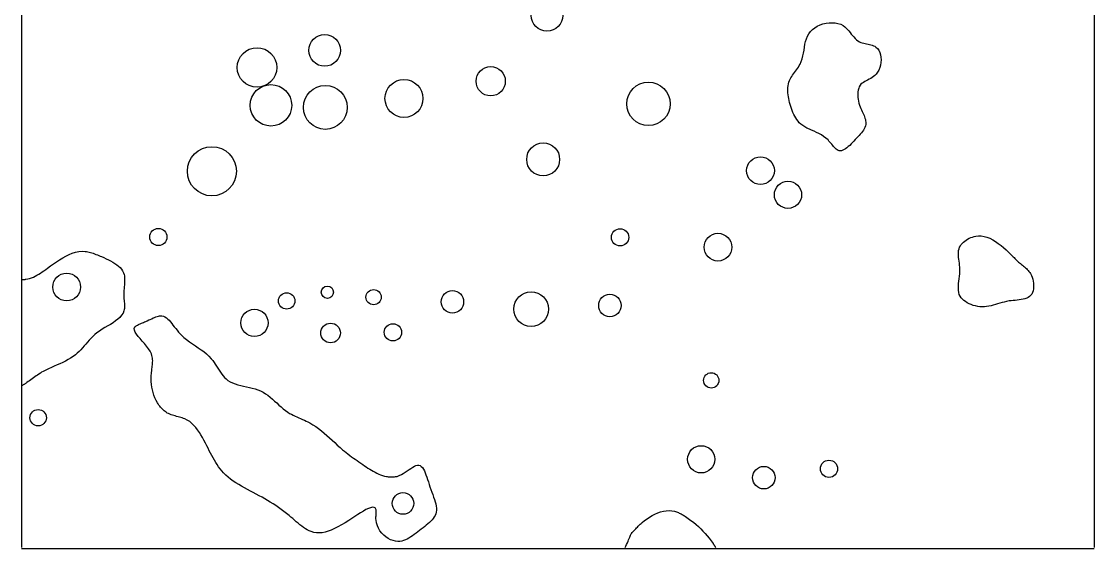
# Model space of a CAD drawing. Extents: x 6.066 to 7.049, y 8.53 to 9.514.
# Drawn here: x 6.066 to 7.049, y 8.53 to 9.013 of the extents above; entities that cross this region are included whole.
import ezdxf

# ---------------------------------------------------------------- set-up
doc = ezdxf.new("R2010")
doc.units = 0
doc.layers.add('LAYER1', color=7, linetype='CONTINUOUS')
doc.layers.add('LAYER12', color=5, linetype='CONTINUOUS')

msp = doc.modelspace()

# ---------------------------------------------------------------- linework, layer by layer
at = {"layer": 'LAYER1', "color": 7, "linetype": 'CONTINUOUS'}
for points in [[(6.8344, 8.9545), (6.8337, 8.9531), (6.8331, 8.9517), (6.8327, 8.9501), (6.8324, 8.9485), (6.8323, 8.9469), (6.8323, 8.9451), (6.8324, 8.9434), (6.8327, 8.9416), (6.833, 8.9399), (6.8334, 8.9381), (6.834, 8.9363), (6.8346, 8.9346), (6.8351, 8.9332), (6.8357, 8.9319), (6.8363, 8.9306), (6.8369, 8.9293), (6.8374, 8.928), (6.838, 8.9268), (6.8385, 8.9256), (6.8389, 8.9243), (6.8393, 8.9232), (6.8395, 8.922), (6.8397, 8.9208), (6.8397, 8.9197), (6.8396, 8.9184), (6.8393, 8.9172), (6.8388, 8.9159), (6.8382, 8.9147), (6.8375, 8.9135), (6.8366, 8.9122), (6.8357, 8.911), (6.8346, 8.9098), (6.8335, 8.9085), (6.8324, 8.9073), (6.8312, 8.906), (6.8299, 8.9047), (6.8287, 8.9033), (6.8274, 8.902), (6.8261, 8.9007), (6.8249, 8.8994), (6.8236, 8.8983), (6.8223, 8.8972), (6.8211, 8.8963), (6.8198, 8.8955), (6.8186, 8.8949), (6.8174, 8.8945), (6.8162, 8.8944), (6.8151, 8.8945), (6.8142, 8.8948), (6.8134, 8.8953), (6.8126, 8.8959), (6.8118, 8.8967), (6.811, 8.8975), (6.8101, 8.8984), (6.8093, 8.8994), (6.8085, 8.9004), (6.8077, 8.9014), (6.8068, 8.9024), (6.8059, 8.9034), (6.805, 8.9044), (6.8031, 8.9061), (6.801, 8.9077), (6.7989, 8.909), (6.7967, 8.9102), (6.7945, 8.9113), (6.7923, 8.9123), (6.79, 8.9133), (6.7879, 8.9143), (6.7857, 8.9153), (6.7837, 8.9164), (6.7818, 8.9176), (6.78, 8.919), (6.7787, 8.9202), (6.7776, 8.9216), (6.7765, 8.923), (6.7755, 8.9245), (6.7745, 8.9261), (6.7737, 8.9278), (6.7729, 8.9295), (6.7722, 8.9313), (6.7715, 8.9331), (6.7709, 8.935), (6.7703, 8.9369), (6.7698, 8.9388), (6.7694, 8.9406), (6.769, 8.9423), (6.7687, 8.944), (6.7684, 8.9458), (6.7683, 8.9475), (6.7681, 8.9492), (6.7681, 8.9508), (6.7682, 8.9525), (6.7684, 8.9541), (6.7687, 8.9557), (6.7691, 8.9572), (6.7696, 8.9587), (6.7702, 8.9601), (6.7709, 8.9613), (6.7717, 8.9626), (6.7725, 8.9638), (6.7734, 8.965), (6.7743, 8.9662), (6.7752, 8.9675), (6.7761, 8.9687), (6.777, 8.9699), (6.7779, 8.9712), (6.7787, 8.9725), (6.7794, 8.9738), (6.7804, 8.9762), (6.7813, 8.9788), (6.7819, 8.9814), (6.7825, 8.984), (6.783, 8.9867), (6.7834, 8.9894), (6.7839, 8.992), (6.7845, 8.9946), (6.7853, 8.9971), (6.7863, 8.9995), (6.7875, 9.0017), (6.789, 9.0038), (6.7908, 9.0056), (6.7929, 9.0072), (6.7952, 9.0086), (6.7978, 9.0097), (6.8004, 9.0106), (6.8032, 9.0113), (6.806, 9.0117), (6.8088, 9.0118), (6.8115, 9.0116), (6.8141, 9.0111), (6.8166, 9.0103), (6.8188, 9.0091), (6.8203, 9.0081), (6.8216, 9.0069), (6.8228, 9.0056), (6.824, 9.0042), (6.8252, 9.0028), (6.8263, 9.0014), (6.8274, 9), (6.8286, 8.9987), (6.8298, 8.9974), (6.8311, 8.9962), (6.8324, 8.9952), (6.8339, 8.9943), (6.8351, 8.9938), (6.8364, 8.9934), (6.8377, 8.993), (6.839, 8.9927), (6.8403, 8.9924), (6.8417, 8.9922), (6.843, 8.9919), (6.8443, 8.9916), (6.8456, 8.9912), (6.8468, 8.9907), (6.8479, 8.9902), (6.8489, 8.9895), (6.8503, 8.9881), (6.8515, 8.9865), (6.8524, 8.9845), (6.8531, 8.9824), (6.8535, 8.9801), (6.8536, 8.9778), (6.8535, 8.9754), (6.8531, 8.973), (6.8525, 8.9706), (6.8517, 8.9684), (6.8505, 8.9664), (6.8492, 8.9646), (6.848, 8.9635), (6.8468, 8.9625), (6.8455, 8.9615), (6.8441, 8.9607), (6.8427, 8.96), (6.8413, 8.9592), (6.84, 8.9585), (6.8386, 8.9578), (6.8374, 8.9571), (6.8362, 8.9563), (6.8352, 8.9554), (6.8344, 8.9545)], [(6.9404, 8.8163), (6.9429, 8.8166), (6.9455, 8.8166), (6.9481, 8.8161), (6.9507, 8.8153), (6.9534, 8.8143), (6.956, 8.8129), (6.9586, 8.8114), (6.9611, 8.8096), (6.9636, 8.8077), (6.966, 8.8058), (6.9683, 8.8037), (6.9705, 8.8017), (6.9713, 8.8008), (6.9722, 8.7999), (6.973, 8.7991), (6.9739, 8.7982), (6.9747, 8.7974), (6.9755, 8.7966), (6.9763, 8.7957), (6.9771, 8.7949), (6.978, 8.7941), (6.9788, 8.7933), (6.9797, 8.7926), (6.9805, 8.7918), (6.9814, 8.7911), (6.9823, 8.7903), (6.9832, 8.7896), (6.9841, 8.7889), (6.985, 8.7881), (6.9859, 8.7874), (6.9868, 8.7866), (6.9876, 8.7858), (6.9885, 8.7849), (6.9892, 8.784), (6.9899, 8.783), (6.9906, 8.782), (6.9914, 8.7804), (6.9921, 8.7787), (6.9927, 8.777), (6.9931, 8.7751), (6.9934, 8.7733), (6.9935, 8.7714), (6.9934, 8.7696), (6.9933, 8.7679), (6.9929, 8.7662), (6.9924, 8.7647), (6.9917, 8.7633), (6.9908, 8.7621), (6.9897, 8.761), (6.9885, 8.7601), (6.9871, 8.7595), (6.9855, 8.7589), (6.9839, 8.7585), (6.9821, 8.7582), (6.9803, 8.7579), (6.9785, 8.7577), (6.9766, 8.7575), (6.9747, 8.7573), (6.9728, 8.7571), (6.971, 8.7569), (6.9687, 8.7564), (6.9666, 8.7559), (6.9645, 8.7554), (6.9625, 8.7548), (6.9604, 8.7542), (6.9585, 8.7536), (6.9565, 8.753), (6.9545, 8.7525), (6.9524, 8.7521), (6.9504, 8.7518), (6.9483, 8.7516), (6.9461, 8.7516), (6.9442, 8.7517), (6.9422, 8.752), (6.9402, 8.7524), (6.9382, 8.7529), (6.9363, 8.7536), (6.9344, 8.7544), (6.9327, 8.7553), (6.931, 8.7563), (6.9295, 8.7574), (6.9282, 8.7586), (6.927, 8.7599), (6.9261, 8.7613), (6.9253, 8.763), (6.9248, 8.7648), (6.9245, 8.7667), (6.9245, 8.7687), (6.9245, 8.7707), (6.9247, 8.7729), (6.9249, 8.775), (6.9252, 8.7772), (6.9254, 8.7795), (6.9257, 8.7817), (6.9258, 8.784), (6.9258, 8.7862), (6.9257, 8.788), (6.9256, 8.7898), (6.9254, 8.7916), (6.9251, 8.7933), (6.9249, 8.7951), (6.9247, 8.7968), (6.9245, 8.7984), (6.9245, 8.8001), (6.9245, 8.8017), (6.9247, 8.8032), (6.9251, 8.8047), (6.9256, 8.8061), (6.9263, 8.8074), (6.9271, 8.8086), (6.9281, 8.8097), (6.9291, 8.8108), (6.9303, 8.8118), (6.9316, 8.8127), (6.933, 8.8136), (6.9344, 8.8143), (6.9359, 8.815), (6.9374, 8.8155), (6.9389, 8.8159), (6.9404, 8.8163)], [(6.0657, 8.7765), (6.066, 8.7765), (6.0663, 8.7766), (6.0667, 8.7766), (6.067, 8.7766), (6.0673, 8.7766), (6.0677, 8.7766), (6.068, 8.7766), (6.0683, 8.7767), (6.0687, 8.7767), (6.069, 8.7767), (6.0693, 8.7768), (6.0697, 8.7768), (6.0714, 8.7771), (6.0732, 8.7775), (6.0749, 8.7781), (6.0766, 8.7788), (6.0782, 8.7796), (6.0799, 8.7805), (6.0815, 8.7814), (6.0831, 8.7825), (6.0847, 8.7835), (6.0863, 8.7846), (6.0879, 8.7858), (6.0895, 8.787), (6.0922, 8.789), (6.095, 8.791), (6.0978, 8.7929), (6.1007, 8.7947), (6.1036, 8.7965), (6.1065, 8.798), (6.1094, 8.7994), (6.1123, 8.8006), (6.1153, 8.8015), (6.1182, 8.8021), (6.1212, 8.8024), (6.1241, 8.8023), (6.1254, 8.8021), (6.1266, 8.8019), (6.1278, 8.8017), (6.129, 8.8014), (6.1303, 8.801), (6.1315, 8.8006), (6.1328, 8.8001), (6.134, 8.7996), (6.1353, 8.7991), (6.1365, 8.7986), (6.1378, 8.798), (6.1391, 8.7975), (6.1412, 8.7966), (6.1433, 8.7956), (6.1454, 8.7946), (6.1474, 8.7936), (6.1494, 8.7925), (6.1513, 8.7913), (6.153, 8.7901), (6.1546, 8.7888), (6.1561, 8.7875), (6.1574, 8.786), (6.1584, 8.7844), (6.1592, 8.7828), (6.1597, 8.7813), (6.16, 8.7799), (6.1601, 8.7783), (6.1602, 8.7767), (6.1602, 8.7751), (6.1601, 8.7734), (6.16, 8.7717), (6.1598, 8.77), (6.1597, 8.7682), (6.1595, 8.7664), (6.1594, 8.7646), (6.1594, 8.7629), (6.1595, 8.7615), (6.1595, 8.7602), (6.1596, 8.7589), (6.1597, 8.7575), (6.1599, 8.7562), (6.16, 8.755), (6.16, 8.7537), (6.1601, 8.7525), (6.1601, 8.7513), (6.16, 8.7501), (6.1598, 8.749), (6.1596, 8.7479), (6.1588, 8.7457), (6.1575, 8.7438), (6.156, 8.7419), (6.1541, 8.7402), (6.152, 8.7386), (6.1497, 8.737), (6.1473, 8.7355), (6.1448, 8.734), (6.1422, 8.7325), (6.1397, 8.731), (6.1373, 8.7294), (6.1349, 8.7277), (6.133, 8.7261), (6.1312, 8.7245), (6.1295, 8.7228), (6.1278, 8.721), (6.1263, 8.7193), (6.1247, 8.7175), (6.1232, 8.7157), (6.1217, 8.714), (6.1202, 8.7123), (6.1186, 8.7106), (6.1169, 8.7091), (6.1152, 8.7076), (6.1131, 8.706), (6.1108, 8.7045), (6.1084, 8.7032), (6.106, 8.7019), (6.1035, 8.7007), (6.1009, 8.6995), (6.0983, 8.6984), (6.0957, 8.6973), (6.0931, 8.6961), (6.0905, 8.6949), (6.088, 8.6937), (6.0855, 8.6923), (6.0842, 8.6916), (6.083, 8.6908), (6.0817, 8.69), (6.0805, 8.6891), (6.0792, 8.6883), (6.078, 8.6874), (6.0768, 8.6865), (6.0756, 8.6857), (6.0744, 8.6848), (6.0731, 8.6839), (6.0719, 8.6831), (6.0707, 8.6822), (6.0703, 8.6819), (6.0699, 8.6816), (6.0694, 8.6814), (6.069, 8.6811), (6.0686, 8.6808), (6.0682, 8.6805), (6.0678, 8.6803), (6.0673, 8.68), (6.0669, 8.6797), (6.0665, 8.6794), (6.0661, 8.6792), (6.0657, 8.6789)], [(6.4102, 8.5963), (6.412, 8.597), (6.4139, 8.5979), (6.4157, 8.5989), (6.4175, 8.6001), (6.4193, 8.6013), (6.421, 8.6025), (6.4227, 8.6036), (6.4243, 8.6047), (6.4259, 8.6055), (6.4273, 8.6062), (6.4287, 8.6065), (6.43, 8.6065), (6.4311, 8.6062), (6.4322, 8.6054), (6.4332, 8.6044), (6.4341, 8.603), (6.435, 8.6014), (6.4358, 8.5996), (6.4365, 8.5977), (6.4373, 8.5956), (6.438, 8.5934), (6.4387, 8.5912), (6.4394, 8.5889), (6.4401, 8.5867), (6.441, 8.5843), (6.4419, 8.5819), (6.4427, 8.5796), (6.4435, 8.5773), (6.4443, 8.5752), (6.4449, 8.5731), (6.4455, 8.5711), (6.4458, 8.5691), (6.4461, 8.5672), (6.4461, 8.5654), (6.4459, 8.5636), (6.4454, 8.5619), (6.4448, 8.5605), (6.4441, 8.5592), (6.4431, 8.5578), (6.4421, 8.5566), (6.4409, 8.5553), (6.4396, 8.554), (6.4382, 8.5528), (6.4368, 8.5516), (6.4353, 8.5504), (6.4338, 8.5492), (6.4322, 8.548), (6.4306, 8.5468), (6.429, 8.5455), (6.4274, 8.5443), (6.4258, 8.543), (6.4241, 8.5419), (6.4225, 8.5408), (6.4209, 8.5397), (6.4193, 8.5388), (6.4176, 8.5381), (6.416, 8.5374), (6.4143, 8.537), (6.4126, 8.5367), (6.4108, 8.5366), (6.4086, 8.5368), (6.4063, 8.5374), (6.4041, 8.5382), (6.4019, 8.5394), (6.3997, 8.5408), (6.3978, 8.5425), (6.396, 8.5444), (6.3943, 8.5464), (6.393, 8.5487), (6.3919, 8.5511), (6.3911, 8.5537), (6.3907, 8.5563), (6.3906, 8.5573), (6.3906, 8.5582), (6.3906, 8.5592), (6.3907, 8.5601), (6.3907, 8.5611), (6.3908, 8.5619), (6.3908, 8.5628), (6.3908, 8.5636), (6.3908, 8.5644), (6.3908, 8.5651), (6.3907, 8.5657), (6.3906, 8.5663), (6.3899, 8.5674), (6.3889, 8.5679), (6.3875, 8.568), (6.3857, 8.5676), (6.3837, 8.5668), (6.3815, 8.5658), (6.3791, 8.5644), (6.3765, 8.5629), (6.3739, 8.5613), (6.3712, 8.5595), (6.3685, 8.5578), (6.3658, 8.556), (6.3623, 8.5538), (6.359, 8.5518), (6.3558, 8.5501), (6.3527, 8.5485), (6.3497, 8.5471), (6.3468, 8.5461), (6.3441, 8.5452), (6.3413, 8.5447), (6.3387, 8.5445), (6.3361, 8.5445), (6.3336, 8.545), (6.3311, 8.5457), (6.3294, 8.5464), (6.3277, 8.5473), (6.326, 8.5483), (6.3243, 8.5494), (6.3226, 8.5506), (6.321, 8.5519), (6.3193, 8.5533), (6.3176, 8.5547), (6.316, 8.5561), (6.3143, 8.5576), (6.3127, 8.559), (6.311, 8.5604), (6.3086, 8.5624), (6.3062, 8.5642), (6.3037, 8.566), (6.3013, 8.5678), (6.2988, 8.5695), (6.2963, 8.5711), (6.2938, 8.5726), (6.2913, 8.5742), (6.2888, 8.5757), (6.2862, 8.5771), (6.2836, 8.5786), (6.2809, 8.58), (6.2782, 8.5814), (6.2755, 8.5828), (6.2728, 8.5843), (6.2702, 8.5857), (6.2675, 8.5872), (6.2649, 8.5887), (6.2623, 8.5903), (6.2598, 8.592), (6.2574, 8.5938), (6.2551, 8.5956), (6.2529, 8.5975), (6.2508, 8.5996), (6.2493, 8.6013), (6.2478, 8.6031), (6.2464, 8.605), (6.2451, 8.607), (6.2438, 8.609), (6.2425, 8.6111), (6.2414, 8.6132), (6.2402, 8.6153), (6.239, 8.6175), (6.2379, 8.6198), (6.2368, 8.622), (6.2356, 8.6243), (6.2343, 8.6268), (6.233, 8.6293), (6.2317, 8.6318), (6.2302, 8.6342), (6.2288, 8.6366), (6.2272, 8.6389), (6.2255, 8.641), (6.2238, 8.643), (6.2219, 8.6448), (6.2199, 8.6464), (6.2177, 8.6478), (6.2154, 8.649), (6.2143, 8.6494), (6.213, 8.6499), (6.2118, 8.6502), (6.2105, 8.6506), (6.2092, 8.6509), (6.2079, 8.6512), (6.2067, 8.6516), (6.2054, 8.6519), (6.2041, 8.6523), (6.2029, 8.6527), (6.2016, 8.6532), (6.2005, 8.6538), (6.1994, 8.6543), (6.1984, 8.655), (6.1975, 8.6556), (6.1965, 8.6564), (6.1956, 8.6571), (6.1948, 8.658), (6.194, 8.6588), (6.1932, 8.6597), (6.1924, 8.6607), (6.1917, 8.6616), (6.191, 8.6626), (6.1904, 8.6636), (6.1891, 8.6659), (6.188, 8.6682), (6.1871, 8.6706), (6.1864, 8.673), (6.1857, 8.6755), (6.1853, 8.678), (6.1849, 8.6805), (6.1847, 8.6831), (6.1846, 8.6857), (6.1847, 8.6883), (6.1848, 8.6909), (6.1851, 8.6934), (6.1852, 8.6947), (6.1854, 8.696), (6.1856, 8.6972), (6.1857, 8.6984), (6.1859, 8.6997), (6.1859, 8.7009), (6.186, 8.7022), (6.1859, 8.7034), (6.1858, 8.7046), (6.1856, 8.7059), (6.1853, 8.7071), (6.1849, 8.7084), (6.1838, 8.7108), (6.1822, 8.7132), (6.1804, 8.7156), (6.1784, 8.7179), (6.1764, 8.7202), (6.1744, 8.7224), (6.1726, 8.7245), (6.1711, 8.7265), (6.1699, 8.7284), (6.1692, 8.7301), (6.1691, 8.7317), (6.1697, 8.7331), (6.1701, 8.7336), (6.1707, 8.734), (6.1713, 8.7345), (6.1721, 8.7349), (6.1729, 8.7353), (6.1737, 8.7357), (6.1746, 8.7361), (6.1756, 8.7365), (6.1766, 8.7369), (6.1776, 8.7373), (6.1786, 8.7377), (6.1796, 8.7382), (6.181, 8.7388), (6.1824, 8.7395), (6.1837, 8.7401), (6.1851, 8.7407), (6.1863, 8.7414), (6.1876, 8.7419), (6.1888, 8.7424), (6.19, 8.7428), (6.1912, 8.7431), (6.1923, 8.7433), (6.1934, 8.7434), (6.1945, 8.7433), (6.1959, 8.743), (6.1972, 8.7423), (6.1985, 8.7415), (6.1998, 8.7404), (6.201, 8.7392), (6.2022, 8.7378), (6.2034, 8.7364), (6.2046, 8.7348), (6.2058, 8.7332), (6.2071, 8.7316), (6.2083, 8.7301), (6.2096, 8.7285), (6.212, 8.726), (6.2145, 8.7236), (6.2171, 8.7215), (6.2198, 8.7195), (6.2225, 8.7177), (6.2251, 8.7159), (6.2278, 8.7141), (6.2304, 8.7123), (6.2329, 8.7105), (6.2353, 8.7085), (6.2376, 8.7063), (6.2397, 8.704), (6.241, 8.7024), (6.2422, 8.7007), (6.2434, 8.6989), (6.2446, 8.6971), (6.2457, 8.6953), (6.2469, 8.6935), (6.2481, 8.6918), (6.2493, 8.69), (6.2506, 8.6884), (6.2519, 8.6869), (6.2534, 8.6855), (6.2549, 8.6842), (6.257, 8.6829), (6.2592, 8.6818), (6.2616, 8.6809), (6.2641, 8.6801), (6.2667, 8.6794), (6.2693, 8.6788), (6.272, 8.6783), (6.2746, 8.6777), (6.2773, 8.6771), (6.2799, 8.6764)], [(6.2799, 8.6764), (6.2824, 8.6756), (6.2849, 8.6746), (6.2872, 8.6734), (6.2894, 8.672), (6.2916, 8.6705), (6.2937, 8.6688), (6.2957, 8.6671), (6.2977, 8.6653), (6.2997, 8.6635), (6.3016, 8.6616), (6.3036, 8.6599), (6.3057, 8.6581), (6.3078, 8.6565), (6.31, 8.655), (6.3115, 8.654), (6.3131, 8.6531), (6.3148, 8.6522), (6.3165, 8.6514), (6.3182, 8.6507), (6.3199, 8.6499), (6.3216, 8.6492), (6.3233, 8.6484), (6.325, 8.6477), (6.3267, 8.6469), (6.3283, 8.6461), (6.33, 8.6452), (6.3328, 8.6436), (6.3355, 8.6419), (6.3381, 8.64), (6.3406, 8.638), (6.3431, 8.6359), (6.3456, 8.6338), (6.348, 8.6316), (6.3504, 8.6294), (6.3528, 8.6272), (6.3552, 8.625), (6.3577, 8.6228), (6.3601, 8.6207), (6.3617, 8.6194), (6.3633, 8.6181), (6.3649, 8.6168), (6.3666, 8.6155), (6.3682, 8.6143), (6.3699, 8.6131), (6.3716, 8.6119), (6.3733, 8.6107), (6.375, 8.6095), (6.3767, 8.6083), (6.3785, 8.6072), (6.3802, 8.606), (6.3818, 8.6049), (6.3833, 8.6039), (6.3849, 8.6029), (6.3865, 8.6019), (6.3882, 8.6009), (6.3898, 8.6), (6.3915, 8.5992), (6.3932, 8.5984), (6.3949, 8.5977), (6.3966, 8.5971), (6.3984, 8.5966), (6.4002, 8.5962), (6.401, 8.5961), (6.4019, 8.596), (6.4027, 8.5959), (6.4035, 8.5959), (6.4044, 8.5959), (6.4052, 8.5958), (6.406, 8.5959), (6.4069, 8.5959), (6.4077, 8.596), (6.4085, 8.5961), (6.4094, 8.5962), (6.4102, 8.5963)], [(6.6248, 8.544), (6.6256, 8.5448), (6.6264, 8.5457), (6.6271, 8.5465), (6.6279, 8.5474), (6.6287, 8.5483), (6.6295, 8.5491), (6.6303, 8.5499), (6.6311, 8.5508), (6.632, 8.5516), (6.6329, 8.5524), (6.6338, 8.5532), (6.6347, 8.554), (6.6368, 8.5558), (6.6391, 8.5574), (6.6414, 8.559), (6.6439, 8.5604), (6.6464, 8.5617), (6.6489, 8.5628), (6.6515, 8.5637), (6.6541, 8.5643), (6.6567, 8.5648), (6.6593, 8.5649), (6.6619, 8.5648), (6.6644, 8.5643), (6.6653, 8.5641), (6.6662, 8.5638), (6.667, 8.5635), (6.6679, 8.5631), (6.6687, 8.5627), (6.6696, 8.5623), (6.6704, 8.5619), (6.6712, 8.5614), (6.672, 8.561), (6.6728, 8.5605), (6.6736, 8.56), (6.6744, 8.5594), (6.6769, 8.5578), (6.6793, 8.556), (6.6817, 8.5542), (6.684, 8.5523), (6.6862, 8.5503), (6.6883, 8.5483), (6.6904, 8.5462), (6.6924, 8.5441), (6.6943, 8.5419), (6.6962, 8.5396), (6.6979, 8.5372), (6.6996, 8.5348), (6.6998, 8.5345), (6.7, 8.5342), (6.7002, 8.5339), (6.7004, 8.5336), (6.7006, 8.5332), (6.7008, 8.5329), (6.701, 8.5326), (6.7013, 8.5323), (6.7015, 8.5319), (6.7017, 8.5316), (6.7019, 8.5313), (6.7021, 8.531)], [(6.6191, 8.531), (6.6198, 8.5325), (6.6204, 8.5339), (6.6211, 8.5354), (6.6217, 8.5368), (6.6222, 8.5381), (6.6228, 8.5393), (6.6233, 8.5405), (6.6237, 8.5415), (6.6241, 8.5423), (6.6244, 8.5431), (6.6247, 8.5436), (6.6248, 8.544), (6.6249, 8.544), (6.6249, 8.5441), (6.6249, 8.5441), (6.6249, 8.5441), (6.6249, 8.5442), (6.6249, 8.5442), (6.6249, 8.5441), (6.6249, 8.5441), (6.6249, 8.5441), (6.6249, 8.544), (6.6248, 8.544), (6.6248, 8.544)]]:
    msp.add_lwpolyline(points, dxfattribs=at)
for centre, radius in [((6.5474, 9.0185), 0.0145), ((6.3436, 8.9864), 0.0145), ((6.2816, 8.9708), 0.0181), ((6.4958, 8.9582), 0.0134), ((6.2944, 8.9361), 0.019), ((6.3442, 8.9342), 0.0201), ((6.4163, 8.9424), 0.0174), ((6.6404, 8.9374), 0.0199), ((6.5439, 8.8866), 0.0151), ((6.2403, 8.8757), 0.0225), ((6.7431, 8.8763), 0.0127), ((6.7683, 8.8542), 0.0125), ((6.1912, 8.8155), 0.0079), ((6.6144, 8.8152), 0.0079), ((6.7041, 8.8062), 0.0127), ((6.1071, 8.7697), 0.0127), ((6.3088, 8.757), 0.0075), ((6.3461, 8.7649), 0.0056), ((6.3885, 8.7604), 0.007), ((6.4607, 8.7562), 0.0103), ((6.5329, 8.7495), 0.0159), ((6.6051, 8.7528), 0.0103), ((6.2792, 8.7368), 0.0125), ((6.349, 8.7276), 0.009), ((6.4062, 8.7282), 0.0079), ((6.698, 8.6842), 0.007), ((6.081, 8.65), 0.0075), ((6.6888, 8.6119), 0.0125), ((6.8059, 8.6032), 0.0079), ((6.7462, 8.5951), 0.0103), ((6.4154, 8.5715), 0.0099)]:
    msp.add_circle(centre, radius, dxfattribs=at)
at = {"layer": 'LAYER12', "color": 5, "linetype": 'CONTINUOUS'}
for points in [[(6.0657, 9.514), (6.0657, 8.531)], [(7.0493, 8.531), (7.0493, 9.514)], [(6.0657, 8.5302), (7.049, 8.5302)]]:
    msp.add_lwpolyline(points, dxfattribs=at)

doc.saveas('drawing.dxf')
